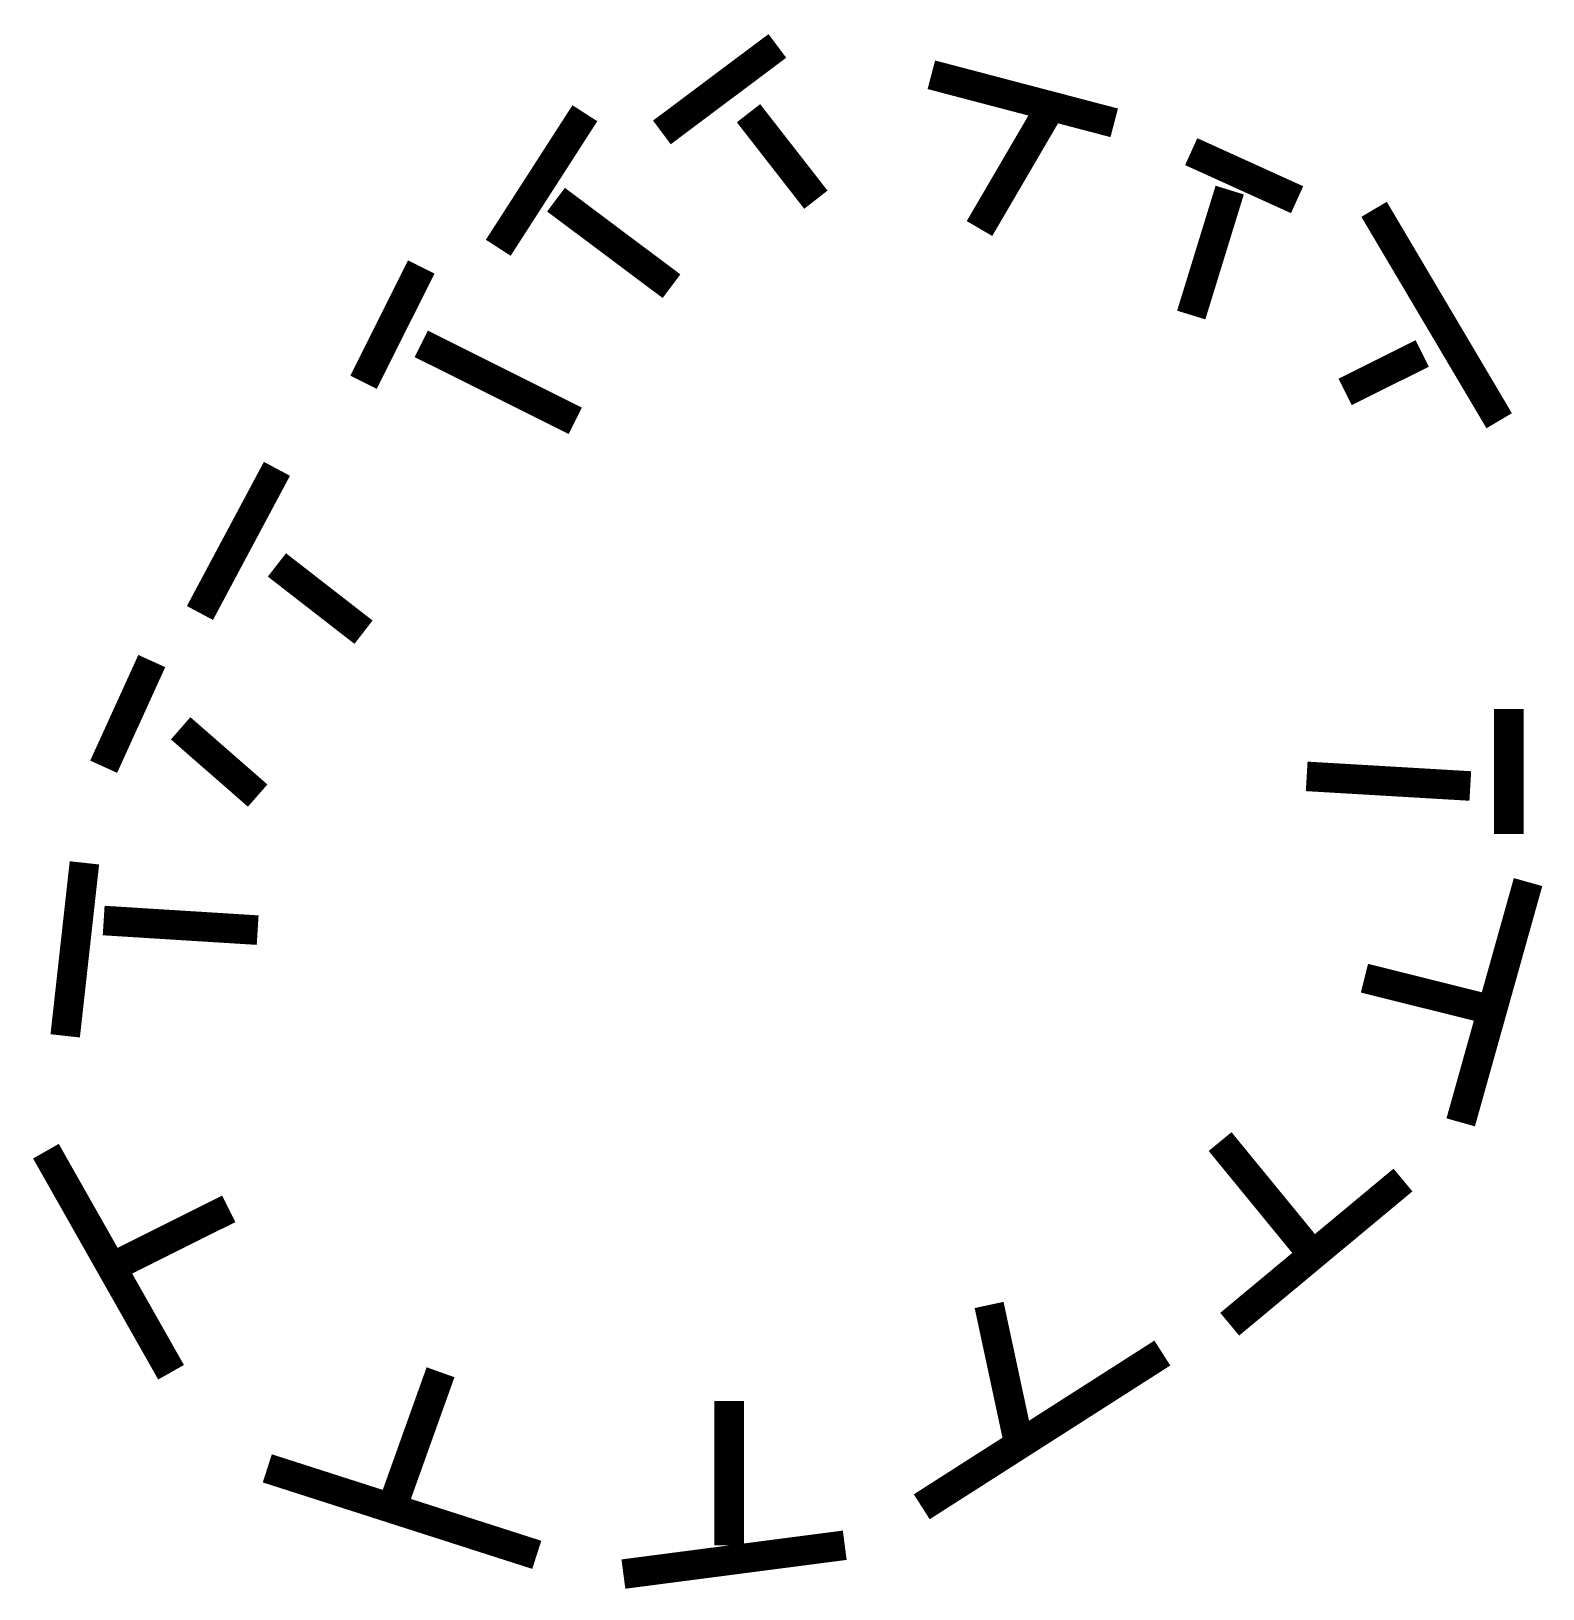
# Model space of a CAD drawing. Extents: x 0.01 to 5.12, y 0.01 to 5.28.
import ezdxf

# ---------------------------------------------------------------- set-up
doc = ezdxf.new("R2010")
doc.units = 0
doc.header["$MEASUREMENT"] = 0
doc.layers.get('0').update_dxf_attribs({"linetype": 'CONTINUOUS'})

msp = doc.modelspace()

# ---------------------------------------------------------------- linework, layer by layer
at = {"const_width": 0.1}
for points in [[(2.532, 5.2303), (2.1412, 4.9376)], [(3.6718, 4.9701), (3.053, 5.1327)], [(1.8807, 5.0026), (1.5876, 4.5473)], [(2.6623, 4.71), (2.4343, 5.0026)], [(3.2159, 4.6124), (3.4438, 5.0026)], [(4.2905, 4.71), (3.9323, 4.8726)], [(2.1738, 4.4173), (1.783, 4.71)], [(3.9323, 4.3197), (4.0625, 4.7425)], [(4.551, 4.6774), (4.9743, 3.962)], [(1.3271, 4.4823), (1.1317, 4.092)], [(1.8482, 3.962), (1.3271, 4.2221)], [(4.4533, 4.0595), (4.7138, 4.1896)], [(0.8387, 3.7993), (0.5782, 3.3115)], [(1.1317, 3.2465), (0.8387, 3.4741)], [(0.4153, 3.1489), (0.2525, 2.7912)], [(5.0069, 2.5635), (5.0069, 2.9863)], [(0.7735, 2.6936), (0.513, 2.9213)], [(4.323, 2.7586), (4.8766, 2.7261)], [(0.1874, 2.466), (0.1223, 1.8806)], [(4.8441, 1.5879), (5.072, 2.4009)], [(0.7735, 2.2383), (0.2525, 2.2708)], [(4.5184, 2.0757), (4.9092, 1.9781)], [(0.0571, 1.4903), (0.4805, 0.7423)], [(4.03, 1.5228), (4.323, 1.1651)], [(4.0625, 0.9049), (4.6487, 1.3927)], [(0.6758, 1.2952), (0.2851, 1.1)], [(3.2484, 0.97), (3.3461, 0.5146)], [(3.0205, 0.287), (3.8346, 0.8073)], [(1.3923, 0.7423), (1.2294, 0.287)], [(2.3692, 0.6447), (2.3692, 0.1569)], [(0.8061, 0.4171), (1.7179, 0.1244)], [(2.011, 0.0593), (2.76, 0.1569)]]:
    msp.add_lwpolyline(points, dxfattribs=at)

doc.saveas('drawing.dxf')
